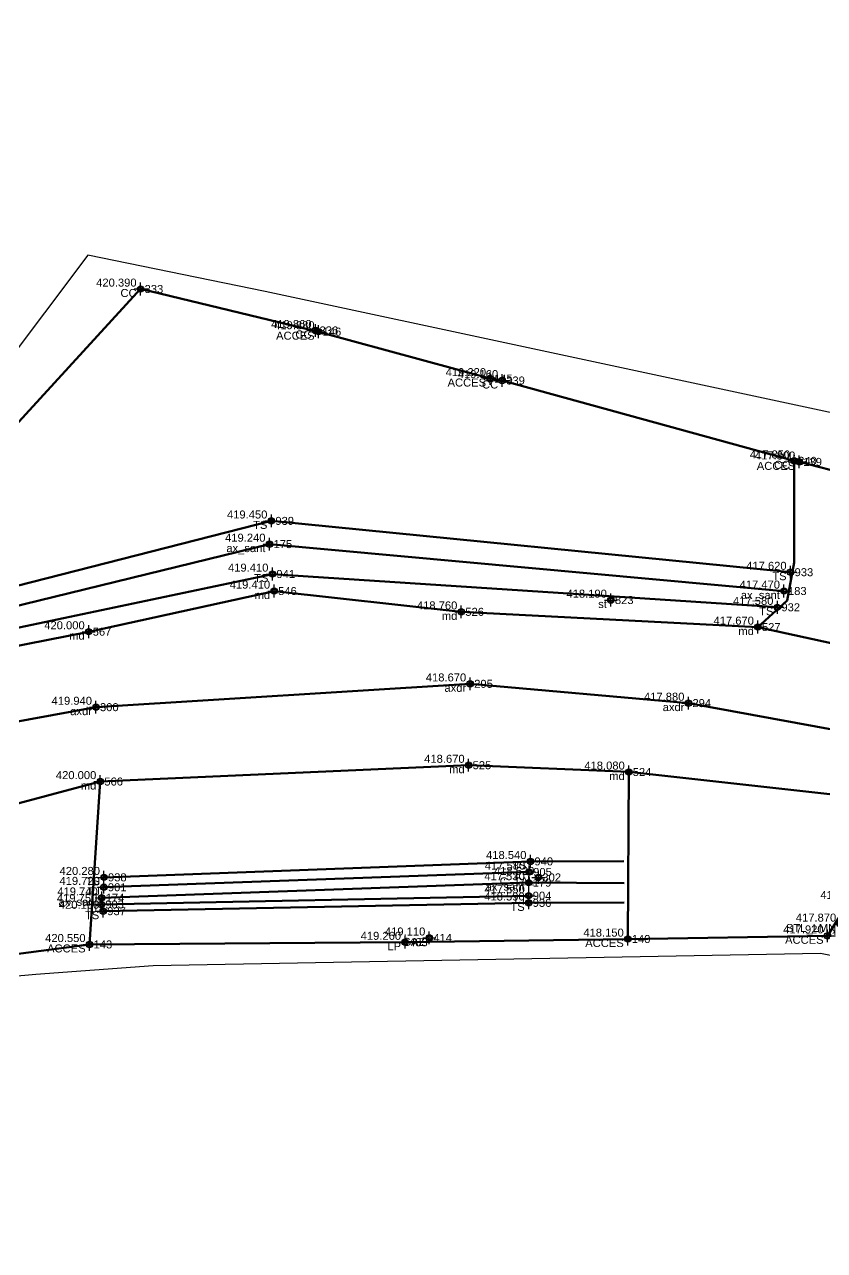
# Model space of a CAD drawing. Extents: x 396921 to 401273, y 555385 to 556691.
# Drawn here: x 397230.44 to 397255.43, y 556645.49 to 556683.78 of the extents above; entities that cross this region are included whole.
import ezdxf
from ezdxf.enums import TextEntityAlignment as Align

# ---------------------------------------------------------------- set-up
doc = ezdxf.new("R2010")
doc.units = 0
doc.header["$PDMODE"] = 34
doc.header["$PDSIZE"] = 0.2
for name, color, linetype in [('Boundary', 30, 'Continuous'), ('TOPO_CERC', 1, 'Continuous'), ('TOPO_CODE', 7, 'Continuous'), ('TOPO_ELEVATION', 7, 'Continuous'), ('TOPO_POINT_ID', 7, 'Continuous'), ('TOPO_POINTS', 7, 'Continuous'), ('TOPO_SYMBOL', 1, 'Continuous')]:
    doc.layers.add(name, color=color, linetype=linetype)
doc.layers.add('RO-LINES-LIN', color=7, linetype='Continuous', lineweight=25)
doc.styles.get("Standard").update_dxf_attribs({"font": 'arial.ttf'})

# ---------------------------------------------------------------- blocks, each defined once
blk = doc.blocks.new('PUNCTOPO')
at = {"layer": 'TOPO_CERC'}
blk.add_circle((0, 0), 0.25, dxfattribs=at)
at = {"layer": 'TOPO_SYMBOL'}
blk.add_point((0, 0), dxfattribs=at)

msp = doc.modelspace()

# ---------------------------------------------------------------- linework, layer by layer
at = {"layer": 'Boundary'}
for points in [[(397390.399, 556632.578), (397356.519, 556643.552), (397324.524, 556655.064), (397305.356, 556659.811), (397263.768, 556669.917), (397237.952, 556675.441), (397232.415, 556676.579), (397228.374, 556671.221), (397225.482, 556672.412), (397208.629, 556666.324), (397187.514, 556659.938), (397167.587, 556660.448), (397154.639, 556662.361), (397146.898, 556663.891), (397123.352, 556667.975), (397116.249, 556669.421), (397110.095, 556670.414), (397098.96, 556673.16), (397088.794, 556674.922), (397085.063, 556676.265)], [(397214.406, 556652.655), (397230.791, 556654.117), (397234.455, 556654.387), (397255.304, 556654.773), (397264.236, 556652.957), (397284.176, 556646.094), (397286.893, 556640.725), (397291.652, 556621.669), (397291.468, 556610.6), (397289.101, 556589.208), (397284.855, 556571.934), (397295.327, 556569.752), (397296.64, 556572.669), (397298.78, 556567.126), (397291.338, 556565.765), (397292.408, 556562.312), (397301.856, 556561.614), (397311.54, 556541.469), (397320.456, 556512.491), (397320.324, 556488.557), (397315.094, 556463.786), (397313.32, 556458.163), (397290.318, 556461.106), (397285.15, 556444.226)]]:
    msp.add_lwpolyline(points, dxfattribs=at)
at = {"layer": 'RO-LINES-LIN', "lineweight": 50}
for points in [[(397422.389, 556612.098, 403.37), (397362.233, 556633.672, 407.49), (397323.4, 556647.15, 410.92), (397301.82, 556652.167, 412.53), (397288.032, 556655.693, 413.73), (397275.785, 556658.077, 414.92), (397251.177, 556662.586, 417.88), (397244.36, 556663.188, 418.67), (397232.668, 556662.459, 419.94), (397207.011, 556657.761, 422.19), (397187.117, 556655.703, 423.93), (397149.289, 556657.998, 427.68), (397124.293, 556663.588, 429.58), (397086.569, 556671.417, 432.33), (397058.919, 556672.151, 434.85), (397051.505, 556671.579, 435.43), (397026.182, 556669.28, 437.08), (396989.486, 556677.616, 438.9), (396979.834, 556678.246, 439.48), (396949.033, 556683.784, 440.81)], [(397234.062, 556675.522, 420.39), (397229.12, 556670.143, 420.8)], [(397239.623, 556674.189, 419.88), (397234.062, 556675.522, 420.39)], [(397245.359, 556672.664, 419.16), (397244.98, 556672.725, 419.22), (397239.623, 556674.189, 419.88), (397239.527, 556674.228, 419.86)], [(397086.365, 556673.234, 432.34), (397093.281, 556672.104, 431.65), (397099.091, 556670.676, 431.27), (397116.32, 556667.023, 430.04), (397121.515, 556665.852, 429.74), (397149.214, 556660.275, 427.74), (397155.085, 556658.902, 427.18), (397187.257, 556657.509, 423.91), (397206.468, 556659.766, 422.19), (397225.345, 556663.419, 420.63), (397232.44, 556664.817, 420), (397238.234, 556666.087, 419.41), (397244.082, 556665.437, 418.76), (397253.348, 556664.962, 417.67), (397260.555, 556663.39, 416.8), (397271.549, 556661.259, 415.44), (397274.129, 556661.608, 415.08), (397275.161, 556665.656, 415.07)], [(397254.481, 556670.154, 417.85), (397245.359, 556672.664, 419.16)], [(397253.348, 556664.962, 417.67), (397254.259, 556665.795, 417.71), (397254.481, 556666.973, 417.748), (397254.481, 556670.154, 417.85), (397254.641, 556670.121, 417.8), (397259.799, 556668.789, 417.34), (397260.758, 556665.487, 417.005), (397260.555, 556663.39, 416.8)], [(397155.28, 556660.449, 427.22), (397187.399, 556658.818, 423.86), (397222.702, 556664.338, 420.85), (397238.148, 556668.278, 419.45), (397254.369, 556666.675, 417.62)], [(397155.184, 556659.815, 426.95), (397187.37, 556658.437, 423.65), (397222.704, 556663.796, 420.69), (397238.089, 556667.553, 419.24), (397254.162, 556666.087, 417.47)], [(397253.957, 556665.579, 417.58), (397238.18, 556666.618, 419.41), (397222.74, 556663.365, 420.8), (397187.232, 556657.74, 423.86), (397155.008, 556659.142, 427.16)], [(397293.247, 556578.486, 418.15), (397294.687, 556584.741, 417.57), (397295.337, 556590.952, 416.92), (397296.86, 556612.441, 415.21), (397297.239, 556640.488, 413.22), (397297.846, 556648.29, 412.81), (397294.99, 556651.065, 413.04), (397287.784, 556652.924, 413.71), (397281.172, 556654.373, 414.36), (397258.129, 556659.46, 417.04), (397249.313, 556660.434, 418.08), (397244.31, 556660.646, 418.67), (397232.803, 556660.136, 420), (397226.234, 556658.389, 420.62)], [(397232.803, 556660.136, 420), (397232.468, 556655.047, 420.55), (397227.532, 556654.397, 420.76), (397226.234, 556658.389, 420.62)], [(397258.129, 556659.46, 417.04), (397255.525, 556655.317, 417.92), (397249.282, 556655.216, 418.15), (397249.313, 556660.434, 418.08)], [(397232.918, 556657.143, 420.28), (397246.242, 556657.641, 418.54), (397249.164, 556657.649, 418.204)], [(397232.915, 556656.833, 419.72), (397246.202, 556657.311, 417.58)], [(397232.847, 556656.503, 419.74), (397246.188, 556656.978, 417.53), (397249.165, 556656.96, 417.374)], [(397246.188, 556656.57, 417.55), (397232.833, 556656.296, 419.75)], [(397249.168, 556656.358, 418.244), (397246.187, 556656.345, 418.59), (397232.895, 556656.086, 420.16)], [(397249.282, 556655.216, 418.15), (397242.324, 556655.116, 419.26), (397232.468, 556655.047, 420.55)]]:
    msp.add_polyline3d(points, dxfattribs=at)

# ---------------------------------------------------------------- block references
at = {"layer": 'TOPO_POINTS'}
ref = msp.add_blockref('PUNCTOPO', (397234.062, 556675.522, 420.39), dxfattribs=dict(at, xscale=0.25, yscale=0.25, zscale=0.25))
ref.add_attrib('POINT', '333', dxfattribs={"layer": 'TOPO_POINT_ID', "height": 0.25}).set_placement((397234.187, 556675.522, 420.39), align=Align.MIDDLE_LEFT)
ref.add_attrib('ELEVATION', '420.390', dxfattribs={"layer": 'TOPO_ELEVATION', "height": 0.25}).set_placement((397233.937, 556675.522, 420.39), align=Align.BOTTOM_RIGHT)
ref.add_attrib('CODE', 'CC', dxfattribs={"layer": 'TOPO_CODE', "height": 0.25}).set_placement((397233.937, 556675.522, 420.39), align=Align.TOP_RIGHT)
ref = msp.add_blockref('PUNCTOPO', (397239.527, 556674.228, 419.86), dxfattribs=dict(at, xscale=0.25, yscale=0.25, zscale=0.25))
ref.add_attrib('POINT', '336', dxfattribs={"layer": 'TOPO_POINT_ID', "height": 0.25}).set_placement((397239.652, 556674.228, 419.86), align=Align.MIDDLE_LEFT)
ref.add_attrib('ELEVATION', '419.860', dxfattribs={"layer": 'TOPO_ELEVATION', "height": 0.25}).set_placement((397239.402, 556674.228, 419.86), align=Align.BOTTOM_RIGHT)
ref.add_attrib('CODE', 'CC', dxfattribs={"layer": 'TOPO_CODE', "height": 0.25}).set_placement((397239.402, 556674.228, 419.86), align=Align.TOP_RIGHT)
ref = msp.add_blockref('PUNCTOPO', (397239.623, 556674.189, 419.88), dxfattribs=dict(at, xscale=0.25, yscale=0.25, zscale=0.25))
ref.add_attrib('POINT', '146', dxfattribs={"layer": 'TOPO_POINT_ID', "height": 0.25}).set_placement((397239.748, 556674.189, 419.88), align=Align.MIDDLE_LEFT)
ref.add_attrib('ELEVATION', '419.880', dxfattribs={"layer": 'TOPO_ELEVATION', "height": 0.25}).set_placement((397239.498, 556674.189, 419.88), align=Align.BOTTOM_RIGHT)
ref.add_attrib('CODE', 'ACCES', dxfattribs={"layer": 'TOPO_CODE', "height": 0.25}).set_placement((397239.498, 556674.189, 419.88), align=Align.TOP_RIGHT)
ref = msp.add_blockref('PUNCTOPO', (397244.98, 556672.725, 419.22), dxfattribs=dict(at, xscale=0.25, yscale=0.25, zscale=0.25))
ref.add_attrib('POINT', '145', dxfattribs={"layer": 'TOPO_POINT_ID', "height": 0.25}).set_placement((397245.105, 556672.725, 419.22), align=Align.MIDDLE_LEFT)
ref.add_attrib('ELEVATION', '419.220', dxfattribs={"layer": 'TOPO_ELEVATION', "height": 0.25}).set_placement((397244.855, 556672.725, 419.22), align=Align.BOTTOM_RIGHT)
ref.add_attrib('CODE', 'ACCES', dxfattribs={"layer": 'TOPO_CODE', "height": 0.25}).set_placement((397244.855, 556672.725, 419.22), align=Align.TOP_RIGHT)
ref = msp.add_blockref('PUNCTOPO', (397245.359, 556672.664, 419.16), dxfattribs=dict(at, xscale=0.25, yscale=0.25, zscale=0.25))
ref.add_attrib('POINT', '339', dxfattribs={"layer": 'TOPO_POINT_ID', "height": 0.25}).set_placement((397245.484, 556672.664, 419.16), align=Align.MIDDLE_LEFT)
ref.add_attrib('ELEVATION', '419.160', dxfattribs={"layer": 'TOPO_ELEVATION', "height": 0.25}).set_placement((397245.234, 556672.664, 419.16), align=Align.BOTTOM_RIGHT)
ref.add_attrib('CODE', 'CC', dxfattribs={"layer": 'TOPO_CODE', "height": 0.25}).set_placement((397245.234, 556672.664, 419.16), align=Align.TOP_RIGHT)
ref = msp.add_blockref('PUNCTOPO', (397254.481, 556670.154, 417.85), dxfattribs=dict(at, xscale=0.25, yscale=0.25, zscale=0.25))
ref.add_attrib('POINT', '340', dxfattribs={"layer": 'TOPO_POINT_ID', "height": 0.25}).set_placement((397254.606, 556670.154, 417.85), align=Align.MIDDLE_LEFT)
ref.add_attrib('ELEVATION', '417.850', dxfattribs={"layer": 'TOPO_ELEVATION', "height": 0.25}).set_placement((397254.356, 556670.154, 417.85), align=Align.BOTTOM_RIGHT)
ref.add_attrib('CODE', 'CC', dxfattribs={"layer": 'TOPO_CODE', "height": 0.25}).set_placement((397254.356, 556670.154, 417.85), align=Align.TOP_RIGHT)
ref = msp.add_blockref('PUNCTOPO', (397254.641, 556670.121, 417.8), dxfattribs=dict(at, xscale=0.25, yscale=0.25, zscale=0.25))
ref.add_attrib('POINT', '139', dxfattribs={"layer": 'TOPO_POINT_ID', "height": 0.25}).set_placement((397254.766, 556670.121, 417.8), align=Align.MIDDLE_LEFT)
ref.add_attrib('ELEVATION', '417.800', dxfattribs={"layer": 'TOPO_ELEVATION', "height": 0.25}).set_placement((397254.516, 556670.121, 417.8), align=Align.BOTTOM_RIGHT)
ref.add_attrib('CODE', 'ACCES', dxfattribs={"layer": 'TOPO_CODE', "height": 0.25}).set_placement((397254.516, 556670.121, 417.8), align=Align.TOP_RIGHT)
ref = msp.add_blockref('PUNCTOPO', (397238.148, 556668.278, 419.45), dxfattribs=dict(at, xscale=0.25, yscale=0.25, zscale=0.25))
ref.add_attrib('POINT', '939', dxfattribs={"layer": 'TOPO_POINT_ID', "height": 0.25}).set_placement((397238.273, 556668.278, 419.45), align=Align.MIDDLE_LEFT)
ref.add_attrib('ELEVATION', '419.450', dxfattribs={"layer": 'TOPO_ELEVATION', "height": 0.25}).set_placement((397238.023, 556668.278, 419.45), align=Align.BOTTOM_RIGHT)
ref.add_attrib('CODE', 'TS', dxfattribs={"layer": 'TOPO_CODE', "height": 0.25}).set_placement((397238.023, 556668.278, 419.45), align=Align.TOP_RIGHT)
ref = msp.add_blockref('PUNCTOPO', (397238.089, 556667.553, 419.24), dxfattribs=dict(at, xscale=0.25, yscale=0.25, zscale=0.25))
ref.add_attrib('POINT', '175', dxfattribs={"layer": 'TOPO_POINT_ID', "height": 0.25}).set_placement((397238.214, 556667.553, 419.24), align=Align.MIDDLE_LEFT)
ref.add_attrib('ELEVATION', '419.240', dxfattribs={"layer": 'TOPO_ELEVATION', "height": 0.25}).set_placement((397237.964, 556667.553, 419.24), align=Align.BOTTOM_RIGHT)
ref.add_attrib('CODE', 'ax_sant', dxfattribs={"layer": 'TOPO_CODE', "height": 0.25}).set_placement((397237.964, 556667.553, 419.24), align=Align.TOP_RIGHT)
ref = msp.add_blockref('PUNCTOPO', (397238.18, 556666.618, 419.41), dxfattribs=dict(at, xscale=0.25, yscale=0.25, zscale=0.25))
ref.add_attrib('POINT', '941', dxfattribs={"layer": 'TOPO_POINT_ID', "height": 0.25}).set_placement((397238.305, 556666.618, 419.41), align=Align.MIDDLE_LEFT)
ref.add_attrib('ELEVATION', '419.410', dxfattribs={"layer": 'TOPO_ELEVATION', "height": 0.25}).set_placement((397238.055, 556666.618, 419.41), align=Align.BOTTOM_RIGHT)
ref.add_attrib('CODE', 'TS', dxfattribs={"layer": 'TOPO_CODE', "height": 0.25}).set_placement((397238.055, 556666.618, 419.41), align=Align.TOP_RIGHT)
ref = msp.add_blockref('PUNCTOPO', (397254.369, 556666.675, 417.62), dxfattribs=dict(at, xscale=0.25, yscale=0.25, zscale=0.25))
ref.add_attrib('POINT', '933', dxfattribs={"layer": 'TOPO_POINT_ID', "height": 0.25}).set_placement((397254.494, 556666.675, 417.62), align=Align.MIDDLE_LEFT)
ref.add_attrib('ELEVATION', '417.620', dxfattribs={"layer": 'TOPO_ELEVATION', "height": 0.25}).set_placement((397254.244, 556666.675, 417.62), align=Align.BOTTOM_RIGHT)
ref.add_attrib('CODE', 'TS', dxfattribs={"layer": 'TOPO_CODE', "height": 0.25}).set_placement((397254.244, 556666.675, 417.62), align=Align.TOP_RIGHT)
ref = msp.add_blockref('PUNCTOPO', (397238.234, 556666.087, 419.41), dxfattribs=dict(at, xscale=0.25, yscale=0.25, zscale=0.25))
ref.add_attrib('POINT', '546', dxfattribs={"layer": 'TOPO_POINT_ID', "height": 0.25}).set_placement((397238.359, 556666.087, 419.41), align=Align.MIDDLE_LEFT)
ref.add_attrib('ELEVATION', '419.410', dxfattribs={"layer": 'TOPO_ELEVATION', "height": 0.25}).set_placement((397238.109, 556666.087, 419.41), align=Align.BOTTOM_RIGHT)
ref.add_attrib('CODE', 'md', dxfattribs={"layer": 'TOPO_CODE', "height": 0.25}).set_placement((397238.109, 556666.087, 419.41), align=Align.TOP_RIGHT)
ref = msp.add_blockref('PUNCTOPO', (397254.162, 556666.087, 417.47), dxfattribs=dict(at, xscale=0.25, yscale=0.25, zscale=0.25))
ref.add_attrib('POINT', '183', dxfattribs={"layer": 'TOPO_POINT_ID', "height": 0.25}).set_placement((397254.287, 556666.087, 417.47), align=Align.MIDDLE_LEFT)
ref.add_attrib('ELEVATION', '417.470', dxfattribs={"layer": 'TOPO_ELEVATION', "height": 0.25}).set_placement((397254.037, 556666.087, 417.47), align=Align.BOTTOM_RIGHT)
ref.add_attrib('CODE', 'ax_sant', dxfattribs={"layer": 'TOPO_CODE', "height": 0.25}).set_placement((397254.037, 556666.087, 417.47), align=Align.TOP_RIGHT)
ref = msp.add_blockref('PUNCTOPO', (397248.755, 556665.805, 418.19), dxfattribs=dict(at, xscale=0.25, yscale=0.25, zscale=0.25))
ref.add_attrib('POINT', '823', dxfattribs={"layer": 'TOPO_POINT_ID', "height": 0.25}).set_placement((397248.88, 556665.805, 418.19), align=Align.MIDDLE_LEFT)
ref.add_attrib('ELEVATION', '418.190', dxfattribs={"layer": 'TOPO_ELEVATION', "height": 0.25}).set_placement((397248.63, 556665.805, 418.19), align=Align.BOTTOM_RIGHT)
ref.add_attrib('CODE', 'st', dxfattribs={"layer": 'TOPO_CODE', "height": 0.25}).set_placement((397248.63, 556665.805, 418.19), align=Align.TOP_RIGHT)
ref = msp.add_blockref('PUNCTOPO', (397253.957, 556665.579, 417.58), dxfattribs=dict(at, xscale=0.25, yscale=0.25, zscale=0.25))
ref.add_attrib('POINT', '932', dxfattribs={"layer": 'TOPO_POINT_ID', "height": 0.25}).set_placement((397254.082, 556665.579, 417.58), align=Align.MIDDLE_LEFT)
ref.add_attrib('ELEVATION', '417.580', dxfattribs={"layer": 'TOPO_ELEVATION', "height": 0.25}).set_placement((397253.832, 556665.579, 417.58), align=Align.BOTTOM_RIGHT)
ref.add_attrib('CODE', 'TS', dxfattribs={"layer": 'TOPO_CODE', "height": 0.25}).set_placement((397253.832, 556665.579, 417.58), align=Align.TOP_RIGHT)
ref = msp.add_blockref('PUNCTOPO', (397244.082, 556665.437, 418.76), dxfattribs=dict(at, xscale=0.25, yscale=0.25, zscale=0.25))
ref.add_attrib('POINT', '526', dxfattribs={"layer": 'TOPO_POINT_ID', "height": 0.25}).set_placement((397244.207, 556665.437, 418.76), align=Align.MIDDLE_LEFT)
ref.add_attrib('ELEVATION', '418.760', dxfattribs={"layer": 'TOPO_ELEVATION', "height": 0.25}).set_placement((397243.957, 556665.437, 418.76), align=Align.BOTTOM_RIGHT)
ref.add_attrib('CODE', 'md', dxfattribs={"layer": 'TOPO_CODE', "height": 0.25}).set_placement((397243.957, 556665.437, 418.76), align=Align.TOP_RIGHT)
ref = msp.add_blockref('PUNCTOPO', (397232.44, 556664.817, 420), dxfattribs=dict(at, xscale=0.25, yscale=0.25, zscale=0.25))
ref.add_attrib('POINT', '567', dxfattribs={"layer": 'TOPO_POINT_ID', "height": 0.25}).set_placement((397232.565, 556664.817, 420), align=Align.MIDDLE_LEFT)
ref.add_attrib('ELEVATION', '420.000', dxfattribs={"layer": 'TOPO_ELEVATION', "height": 0.25}).set_placement((397232.315, 556664.817, 420), align=Align.BOTTOM_RIGHT)
ref.add_attrib('CODE', 'md', dxfattribs={"layer": 'TOPO_CODE', "height": 0.25}).set_placement((397232.315, 556664.817, 420), align=Align.TOP_RIGHT)
ref = msp.add_blockref('PUNCTOPO', (397253.348, 556664.962, 417.67), dxfattribs=dict(at, xscale=0.25, yscale=0.25, zscale=0.25))
ref.add_attrib('POINT', '527', dxfattribs={"layer": 'TOPO_POINT_ID', "height": 0.25}).set_placement((397253.473, 556664.962, 417.67), align=Align.MIDDLE_LEFT)
ref.add_attrib('ELEVATION', '417.670', dxfattribs={"layer": 'TOPO_ELEVATION', "height": 0.25}).set_placement((397253.223, 556664.962, 417.67), align=Align.BOTTOM_RIGHT)
ref.add_attrib('CODE', 'md', dxfattribs={"layer": 'TOPO_CODE', "height": 0.25}).set_placement((397253.223, 556664.962, 417.67), align=Align.TOP_RIGHT)
ref = msp.add_blockref('PUNCTOPO', (397244.36, 556663.188, 418.67), dxfattribs=dict(at, xscale=0.25, yscale=0.25, zscale=0.25))
ref.add_attrib('POINT', '295', dxfattribs={"layer": 'TOPO_POINT_ID', "height": 0.25}).set_placement((397244.485, 556663.188, 418.67), align=Align.MIDDLE_LEFT)
ref.add_attrib('ELEVATION', '418.670', dxfattribs={"layer": 'TOPO_ELEVATION', "height": 0.25}).set_placement((397244.235, 556663.188, 418.67), align=Align.BOTTOM_RIGHT)
ref.add_attrib('CODE', 'axdr', dxfattribs={"layer": 'TOPO_CODE', "height": 0.25}).set_placement((397244.235, 556663.188, 418.67), align=Align.TOP_RIGHT)
ref = msp.add_blockref('PUNCTOPO', (397251.177, 556662.586, 417.88), dxfattribs=dict(at, xscale=0.25, yscale=0.25, zscale=0.25))
ref.add_attrib('POINT', '294', dxfattribs={"layer": 'TOPO_POINT_ID', "height": 0.25}).set_placement((397251.302, 556662.586, 417.88), align=Align.MIDDLE_LEFT)
ref.add_attrib('ELEVATION', '417.880', dxfattribs={"layer": 'TOPO_ELEVATION', "height": 0.25}).set_placement((397251.052, 556662.586, 417.88), align=Align.BOTTOM_RIGHT)
ref.add_attrib('CODE', 'axdr', dxfattribs={"layer": 'TOPO_CODE', "height": 0.25}).set_placement((397251.052, 556662.586, 417.88), align=Align.TOP_RIGHT)
ref = msp.add_blockref('PUNCTOPO', (397232.668, 556662.459, 419.94), dxfattribs=dict(at, xscale=0.25, yscale=0.25, zscale=0.25))
ref.add_attrib('POINT', '300', dxfattribs={"layer": 'TOPO_POINT_ID', "height": 0.25}).set_placement((397232.793, 556662.459, 419.94), align=Align.MIDDLE_LEFT)
ref.add_attrib('ELEVATION', '419.940', dxfattribs={"layer": 'TOPO_ELEVATION', "height": 0.25}).set_placement((397232.543, 556662.459, 419.94), align=Align.BOTTOM_RIGHT)
ref.add_attrib('CODE', 'axdr', dxfattribs={"layer": 'TOPO_CODE', "height": 0.25}).set_placement((397232.543, 556662.459, 419.94), align=Align.TOP_RIGHT)
ref = msp.add_blockref('PUNCTOPO', (397244.31, 556660.646, 418.67), dxfattribs=dict(at, xscale=0.25, yscale=0.25, zscale=0.25))
ref.add_attrib('POINT', '525', dxfattribs={"layer": 'TOPO_POINT_ID', "height": 0.25}).set_placement((397244.435, 556660.646, 418.67), align=Align.MIDDLE_LEFT)
ref.add_attrib('ELEVATION', '418.670', dxfattribs={"layer": 'TOPO_ELEVATION', "height": 0.25}).set_placement((397244.185, 556660.646, 418.67), align=Align.BOTTOM_RIGHT)
ref.add_attrib('CODE', 'md', dxfattribs={"layer": 'TOPO_CODE', "height": 0.25}).set_placement((397244.185, 556660.646, 418.67), align=Align.TOP_RIGHT)
ref = msp.add_blockref('PUNCTOPO', (397249.313, 556660.434, 418.08), dxfattribs=dict(at, xscale=0.25, yscale=0.25, zscale=0.25))
ref.add_attrib('POINT', '524', dxfattribs={"layer": 'TOPO_POINT_ID', "height": 0.25}).set_placement((397249.438, 556660.434, 418.08), align=Align.MIDDLE_LEFT)
ref.add_attrib('ELEVATION', '418.080', dxfattribs={"layer": 'TOPO_ELEVATION', "height": 0.25}).set_placement((397249.188, 556660.434, 418.08), align=Align.BOTTOM_RIGHT)
ref.add_attrib('CODE', 'md', dxfattribs={"layer": 'TOPO_CODE', "height": 0.25}).set_placement((397249.188, 556660.434, 418.08), align=Align.TOP_RIGHT)
ref = msp.add_blockref('PUNCTOPO', (397232.803, 556660.136, 420), dxfattribs=dict(at, xscale=0.25, yscale=0.25, zscale=0.25))
ref.add_attrib('POINT', '566', dxfattribs={"layer": 'TOPO_POINT_ID', "height": 0.25}).set_placement((397232.928, 556660.136, 420), align=Align.MIDDLE_LEFT)
ref.add_attrib('ELEVATION', '420.000', dxfattribs={"layer": 'TOPO_ELEVATION', "height": 0.25}).set_placement((397232.678, 556660.136, 420), align=Align.BOTTOM_RIGHT)
ref.add_attrib('CODE', 'md', dxfattribs={"layer": 'TOPO_CODE', "height": 0.25}).set_placement((397232.678, 556660.136, 420), align=Align.TOP_RIGHT)
ref = msp.add_blockref('PUNCTOPO', (397246.242, 556657.641, 418.54), dxfattribs=dict(at, xscale=0.25, yscale=0.25, zscale=0.25))
ref.add_attrib('POINT', '940', dxfattribs={"layer": 'TOPO_POINT_ID', "height": 0.25}).set_placement((397246.367, 556657.641, 418.54), align=Align.MIDDLE_LEFT)
ref.add_attrib('ELEVATION', '418.540', dxfattribs={"layer": 'TOPO_ELEVATION', "height": 0.25}).set_placement((397246.117, 556657.641, 418.54), align=Align.BOTTOM_RIGHT)
ref.add_attrib('CODE', 'TS', dxfattribs={"layer": 'TOPO_CODE', "height": 0.25}).set_placement((397246.117, 556657.641, 418.54), align=Align.TOP_RIGHT)
ref = msp.add_blockref('PUNCTOPO', (397232.918, 556657.143, 420.28), dxfattribs=dict(at, xscale=0.25, yscale=0.25, zscale=0.25))
ref.add_attrib('POINT', '938', dxfattribs={"layer": 'TOPO_POINT_ID', "height": 0.25}).set_placement((397233.043, 556657.143, 420.28), align=Align.MIDDLE_LEFT)
ref.add_attrib('ELEVATION', '420.280', dxfattribs={"layer": 'TOPO_ELEVATION', "height": 0.25}).set_placement((397232.793, 556657.143, 420.28), align=Align.BOTTOM_RIGHT)
ref.add_attrib('CODE', 'TS', dxfattribs={"layer": 'TOPO_CODE', "height": 0.25}).set_placement((397232.793, 556657.143, 420.28), align=Align.TOP_RIGHT)
ref = msp.add_blockref('PUNCTOPO', (397246.202, 556657.311, 417.58), dxfattribs=dict(at, xscale=0.25, yscale=0.25, zscale=0.25))
ref.add_attrib('POINT', '905', dxfattribs={"layer": 'TOPO_POINT_ID', "height": 0.25}).set_placement((397246.327, 556657.311, 417.58), align=Align.MIDDLE_LEFT)
ref.add_attrib('ELEVATION', '417.580', dxfattribs={"layer": 'TOPO_ELEVATION', "height": 0.25}).set_placement((397246.077, 556657.311, 417.58), align=Align.BOTTOM_RIGHT)
ref.add_attrib('CODE', 'TJ', dxfattribs={"layer": 'TOPO_CODE', "height": 0.25}).set_placement((397246.077, 556657.311, 417.58), align=Align.TOP_RIGHT)
ref = msp.add_blockref('PUNCTOPO', (397246.49, 556657.141, 418.52), dxfattribs=dict(at, xscale=0.25, yscale=0.25, zscale=0.25))
ref.add_attrib('POINT', '302', dxfattribs={"layer": 'TOPO_POINT_ID', "height": 0.25}).set_placement((397246.615, 556657.141, 418.52), align=Align.MIDDLE_LEFT)
ref.add_attrib('ELEVATION', '418.520', dxfattribs={"layer": 'TOPO_ELEVATION', "height": 0.25}).set_placement((397246.365, 556657.141, 418.52), align=Align.BOTTOM_RIGHT)
ref.add_attrib('CODE', 'C_TAL', dxfattribs={"layer": 'TOPO_CODE', "height": 0.25}).set_placement((397246.365, 556657.141, 418.52), align=Align.TOP_RIGHT)
ref = msp.add_blockref('PUNCTOPO', (397232.915, 556656.833, 419.72), dxfattribs=dict(at, xscale=0.25, yscale=0.25, zscale=0.25))
ref.add_attrib('POINT', '901', dxfattribs={"layer": 'TOPO_POINT_ID', "height": 0.25}).set_placement((397233.04, 556656.833, 419.72), align=Align.MIDDLE_LEFT)
ref.add_attrib('ELEVATION', '419.720', dxfattribs={"layer": 'TOPO_ELEVATION', "height": 0.25}).set_placement((397232.79, 556656.833, 419.72), align=Align.BOTTOM_RIGHT)
ref.add_attrib('CODE', 'TJ', dxfattribs={"layer": 'TOPO_CODE', "height": 0.25}).set_placement((397232.79, 556656.833, 419.72), align=Align.TOP_RIGHT)
ref = msp.add_blockref('PUNCTOPO', (397246.188, 556656.978, 417.53), dxfattribs=dict(at, xscale=0.25, yscale=0.25, zscale=0.25))
ref.add_attrib('POINT', '179', dxfattribs={"layer": 'TOPO_POINT_ID', "height": 0.25}).set_placement((397246.313, 556656.978, 417.53), align=Align.MIDDLE_LEFT)
ref.add_attrib('ELEVATION', '417.530', dxfattribs={"layer": 'TOPO_ELEVATION', "height": 0.25}).set_placement((397246.063, 556656.978, 417.53), align=Align.BOTTOM_RIGHT)
ref.add_attrib('CODE', 'ax_sant', dxfattribs={"layer": 'TOPO_CODE', "height": 0.25}).set_placement((397246.063, 556656.978, 417.53), align=Align.TOP_RIGHT)
ref = msp.add_blockref('PUNCTOPO', (397232.847, 556656.503, 419.74), dxfattribs=dict(at, xscale=0.25, yscale=0.25, zscale=0.25))
ref.add_attrib('POINT', '174', dxfattribs={"layer": 'TOPO_POINT_ID', "height": 0.25}).set_placement((397232.972, 556656.503, 419.74), align=Align.MIDDLE_LEFT)
ref.add_attrib('ELEVATION', '419.740', dxfattribs={"layer": 'TOPO_ELEVATION', "height": 0.25}).set_placement((397232.722, 556656.503, 419.74), align=Align.BOTTOM_RIGHT)
ref.add_attrib('CODE', 'ax_sant', dxfattribs={"layer": 'TOPO_CODE', "height": 0.25}).set_placement((397232.722, 556656.503, 419.74), align=Align.TOP_RIGHT)
ref = msp.add_blockref('PUNCTOPO', (397246.188, 556656.57, 417.55), dxfattribs=dict(at, xscale=0.25, yscale=0.25, zscale=0.25))
ref.add_attrib('POINT', '904', dxfattribs={"layer": 'TOPO_POINT_ID', "height": 0.25}).set_placement((397246.313, 556656.57, 417.55), align=Align.MIDDLE_LEFT)
ref.add_attrib('ELEVATION', '417.550', dxfattribs={"layer": 'TOPO_ELEVATION', "height": 0.25}).set_placement((397246.063, 556656.57, 417.55), align=Align.BOTTOM_RIGHT)
ref.add_attrib('CODE', 'TJ', dxfattribs={"layer": 'TOPO_CODE', "height": 0.25}).set_placement((397246.063, 556656.57, 417.55), align=Align.TOP_RIGHT)
ref = msp.add_blockref('PUNCTOPO', (397256.686, 556656.392, 417.37), dxfattribs=dict(at, xscale=0.25, yscale=0.25, zscale=0.25))
ref.add_attrib('POINT', '952', dxfattribs={"layer": 'TOPO_POINT_ID', "height": 0.25}).set_placement((397256.811, 556656.392, 417.37), align=Align.MIDDLE_LEFT)
ref.add_attrib('ELEVATION', '417.370', dxfattribs={"layer": 'TOPO_ELEVATION', "height": 0.25}).set_placement((397256.561, 556656.392, 417.37), align=Align.BOTTOM_RIGHT)
ref.add_attrib('CODE', 'TS', dxfattribs={"layer": 'TOPO_CODE', "height": 0.25}).set_placement((397256.561, 556656.392, 417.37), align=Align.TOP_RIGHT)
ref = msp.add_blockref('PUNCTOPO', (397232.833, 556656.296, 419.75), dxfattribs=dict(at, xscale=0.25, yscale=0.25, zscale=0.25))
ref.add_attrib('POINT', '903', dxfattribs={"layer": 'TOPO_POINT_ID', "height": 0.25}).set_placement((397232.958, 556656.296, 419.75), align=Align.MIDDLE_LEFT)
ref.add_attrib('ELEVATION', '419.750', dxfattribs={"layer": 'TOPO_ELEVATION', "height": 0.25}).set_placement((397232.708, 556656.296, 419.75), align=Align.BOTTOM_RIGHT)
ref.add_attrib('CODE', 'TJ', dxfattribs={"layer": 'TOPO_CODE', "height": 0.25}).set_placement((397232.708, 556656.296, 419.75), align=Align.TOP_RIGHT)
ref = msp.add_blockref('PUNCTOPO', (397232.895, 556656.086, 420.16), dxfattribs=dict(at, xscale=0.25, yscale=0.25, zscale=0.25))
ref.add_attrib('POINT', '937', dxfattribs={"layer": 'TOPO_POINT_ID', "height": 0.25}).set_placement((397233.02, 556656.086, 420.16), align=Align.MIDDLE_LEFT)
ref.add_attrib('ELEVATION', '420.160', dxfattribs={"layer": 'TOPO_ELEVATION', "height": 0.25}).set_placement((397232.77, 556656.086, 420.16), align=Align.BOTTOM_RIGHT)
ref.add_attrib('CODE', 'TS', dxfattribs={"layer": 'TOPO_CODE', "height": 0.25}).set_placement((397232.77, 556656.086, 420.16), align=Align.TOP_RIGHT)
ref = msp.add_blockref('PUNCTOPO', (397246.187, 556656.345, 418.59), dxfattribs=dict(at, xscale=0.25, yscale=0.25, zscale=0.25))
ref.add_attrib('POINT', '936', dxfattribs={"layer": 'TOPO_POINT_ID', "height": 0.25}).set_placement((397246.312, 556656.345, 418.59), align=Align.MIDDLE_LEFT)
ref.add_attrib('ELEVATION', '418.590', dxfattribs={"layer": 'TOPO_ELEVATION', "height": 0.25}).set_placement((397246.062, 556656.345, 418.59), align=Align.BOTTOM_RIGHT)
ref.add_attrib('CODE', 'TS', dxfattribs={"layer": 'TOPO_CODE', "height": 0.25}).set_placement((397246.062, 556656.345, 418.59), align=Align.TOP_RIGHT)
ref = msp.add_blockref('PUNCTOPO', (397255.92, 556655.685, 417.87), dxfattribs=dict(at, xscale=0.25, yscale=0.25, zscale=0.25))
ref.add_attrib('POINT', '864', dxfattribs={"layer": 'TOPO_POINT_ID', "height": 0.25}).set_placement((397256.045, 556655.685, 417.87), align=Align.MIDDLE_LEFT)
ref.add_attrib('ELEVATION', '417.870', dxfattribs={"layer": 'TOPO_ELEVATION', "height": 0.25}).set_placement((397255.795, 556655.685, 417.87), align=Align.BOTTOM_RIGHT)
ref.add_attrib('CODE', 'STL_LMN', dxfattribs={"layer": 'TOPO_CODE', "height": 0.25}).set_placement((397255.795, 556655.685, 417.87), align=Align.TOP_RIGHT)
ref = msp.add_blockref('PUNCTOPO', (397243.082, 556655.251, 419.11), dxfattribs=dict(at, xscale=0.25, yscale=0.25, zscale=0.25))
ref.add_attrib('POINT', '414', dxfattribs={"layer": 'TOPO_POINT_ID', "height": 0.25}).set_placement((397243.207, 556655.251, 419.11), align=Align.MIDDLE_LEFT)
ref.add_attrib('ELEVATION', '419.110', dxfattribs={"layer": 'TOPO_ELEVATION', "height": 0.25}).set_placement((397242.957, 556655.251, 419.11), align=Align.BOTTOM_RIGHT)
ref.add_attrib('CODE', 'GAZ', dxfattribs={"layer": 'TOPO_CODE', "height": 0.25}).set_placement((397242.957, 556655.251, 419.11), align=Align.TOP_RIGHT)
ref = msp.add_blockref('PUNCTOPO', (397249.282, 556655.216, 418.15), dxfattribs=dict(at, xscale=0.25, yscale=0.25, zscale=0.25))
ref.add_attrib('POINT', '140', dxfattribs={"layer": 'TOPO_POINT_ID', "height": 0.25}).set_placement((397249.407, 556655.216, 418.15), align=Align.MIDDLE_LEFT)
ref.add_attrib('ELEVATION', '418.150', dxfattribs={"layer": 'TOPO_ELEVATION', "height": 0.25}).set_placement((397249.157, 556655.216, 418.15), align=Align.BOTTOM_RIGHT)
ref.add_attrib('CODE', 'ACCES', dxfattribs={"layer": 'TOPO_CODE', "height": 0.25}).set_placement((397249.157, 556655.216, 418.15), align=Align.TOP_RIGHT)
ref = msp.add_blockref('PUNCTOPO', (397255.525, 556655.317, 417.92), dxfattribs=dict(at, xscale=0.25, yscale=0.25, zscale=0.25))
ref.add_attrib('POINT', '141', dxfattribs={"layer": 'TOPO_POINT_ID', "height": 0.25}).set_placement((397255.65, 556655.317, 417.92), align=Align.MIDDLE_LEFT)
ref.add_attrib('ELEVATION', '417.920', dxfattribs={"layer": 'TOPO_ELEVATION', "height": 0.25}).set_placement((397255.4, 556655.317, 417.92), align=Align.BOTTOM_RIGHT)
ref.add_attrib('CODE', 'ACCES', dxfattribs={"layer": 'TOPO_CODE', "height": 0.25}).set_placement((397255.4, 556655.317, 417.92), align=Align.TOP_RIGHT)
ref = msp.add_blockref('PUNCTOPO', (397232.468, 556655.047, 420.55), dxfattribs=dict(at, xscale=0.25, yscale=0.25, zscale=0.25))
ref.add_attrib('POINT', '143', dxfattribs={"layer": 'TOPO_POINT_ID', "height": 0.25}).set_placement((397232.593, 556655.047, 420.55), align=Align.MIDDLE_LEFT)
ref.add_attrib('ELEVATION', '420.550', dxfattribs={"layer": 'TOPO_ELEVATION', "height": 0.25}).set_placement((397232.343, 556655.047, 420.55), align=Align.BOTTOM_RIGHT)
ref.add_attrib('CODE', 'ACCES', dxfattribs={"layer": 'TOPO_CODE', "height": 0.25}).set_placement((397232.343, 556655.047, 420.55), align=Align.TOP_RIGHT)
ref = msp.add_blockref('PUNCTOPO', (397242.324, 556655.116, 419.26), dxfattribs=dict(at, xscale=0.25, yscale=0.25, zscale=0.25))
ref.add_attrib('POINT', '483', dxfattribs={"layer": 'TOPO_POINT_ID', "height": 0.25}).set_placement((397242.449, 556655.116, 419.26), align=Align.MIDDLE_LEFT)
ref.add_attrib('ELEVATION', '419.260', dxfattribs={"layer": 'TOPO_ELEVATION', "height": 0.25}).set_placement((397242.199, 556655.116, 419.26), align=Align.BOTTOM_RIGHT)
ref.add_attrib('CODE', 'LP', dxfattribs={"layer": 'TOPO_CODE', "height": 0.25}).set_placement((397242.199, 556655.116, 419.26), align=Align.TOP_RIGHT)

doc.saveas('drawing.dxf')
